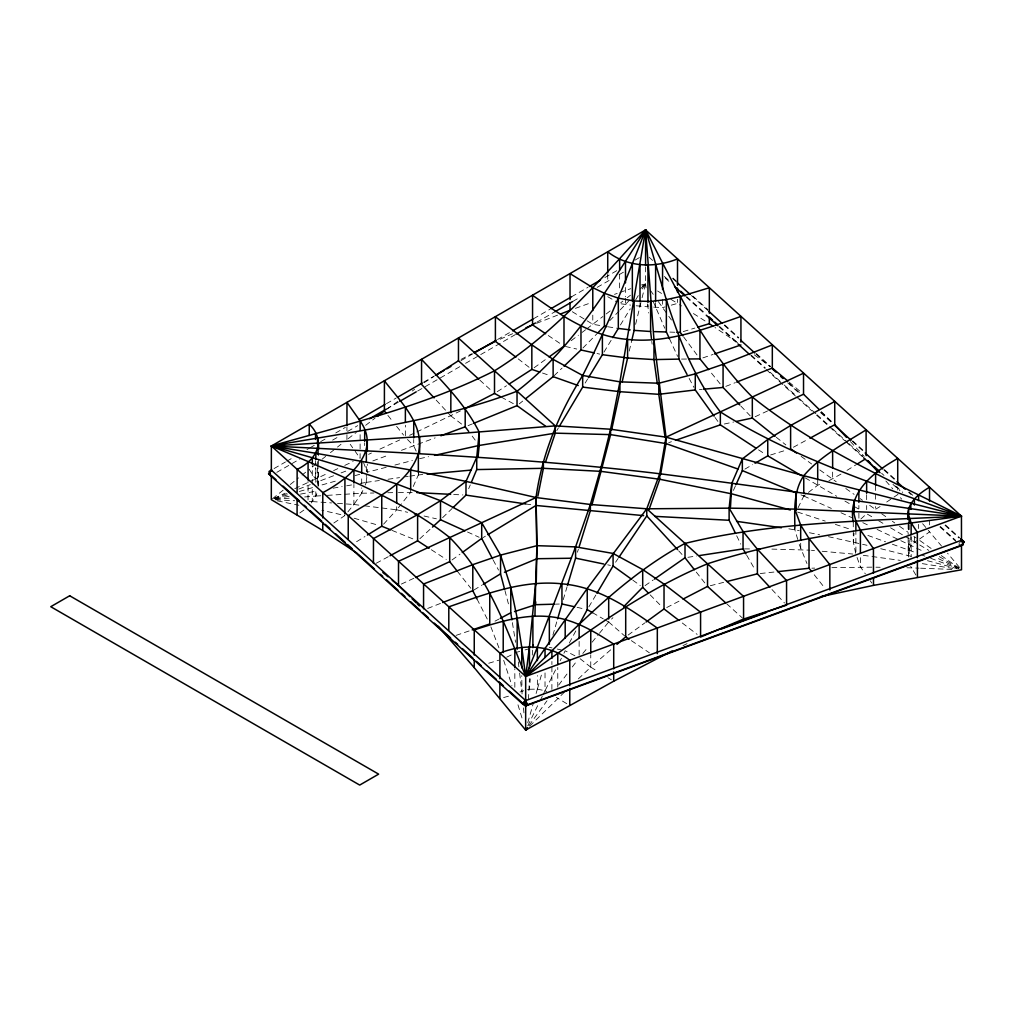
<?xml version="1.0" encoding="UTF-8"?>
<svg xmlns="http://www.w3.org/2000/svg" width="1015" height="1015" viewBox="0 0 1015 1015"><rect width="100%" height="100%" fill="white"/><g stroke="black" fill="none" stroke-linecap="round" stroke-linejoin="round"><path stroke-width="0.75" stroke-dasharray="5 3.75" d="M308.04 499.989L308.065 481.491M311.199 502.958L312.252 501.575L312.277 485.919M312.277 484.358L312.303 465.568M335.28 481.186L318.52 485.893L317.492 481.871L315.487 479.004L315.5 467.699M315.513 464.883L315.513 460.632M309.334 501.435L312.252 501.575L315.805 496.069L315.817 489.953M315.817 482.315L315.843 463.982M317.505 467.852L317.492 481.871L333.694 475.705M317.505 466.291L317.517 461.622M317.987 486.261L318.025 465.01M318.52 485.893L318.532 469.12M318.545 464.54L318.558 455.392M346.927 439.635L346.94 427.226M347.879 511.865L353.88 504.493L353.905 484.447M360.109 453.629L360.097 458.285L355.161 451.282M360.109 448.973L360.122 442.768M360.122 439.673L360.135 430.373M337.526 503.351L353.88 504.493L361.67 493.239L361.67 487.872M361.683 483.851L361.695 477.151M364.664 445.585L364.677 442.756M365.159 485.081L366.314 482.366L366.326 474.487M366.339 471.328L366.339 466.596M386.182 467.306L367.278 472.191L367.29 464.185M383.594 524.159L396.687 509.809L396.7 505.939M405.353 435.816L405.366 425.247M410.682 489.522L410.669 492.3L396.687 509.809L364.575 505.825M416.175 451.142L413.701 445.775L413.714 439.495M413.232 486.515L418.345 474.944L418.345 472.292M461.597 424.08L450.825 415.884L450.825 412.762M514.833 687.307L514.833 668.822M522.04 694.006L521.773 675.635M528.485 699.462L529.424 678.642M536.11 693.511L537.366 689.122L537.366 675.609M542.949 694.958L545.017 690.746L545.03 671.08M551.894 689.401L551.906 666.132M551.906 664.584L551.906 661.476M557.768 687.168L557.768 667.401M579.134 655.144L579.134 641.15M578.372 678.883L590.755 667.147L590.755 654.777M599.446 633.246L608.683 622.017L608.683 618.922M797.765 539.498L794.821 529.678L795.164 525.161M409.667 476.187L418.345 474.944L418.662 470.871M527.508 689.756L529.424 689.261L530.287 678.87M532.266 655.119L532.888 647.697M855.683 553.277L853.298 541.87L854.034 533.395M360.274 483.419L366.314 482.366L366.796 477.278M908.438 557.057L908.704 539.65M629.237 351.076L631.85 340.038M635.606 324.343L641.404 300.554M642.102 297.712L645.591 283.528L645.591 267.135M527.749 722.781L533.598 702.291M529.424 689.261L537.366 689.122L542.073 672.704M552.896 635.136L557.222 620.228M563.224 599.675L567.068 586.797M577.433 552.223L578.36 549.255M304.678 496.957L315.805 496.069L317.987 490.803M468.664 488.723L470.288 484.904M327.274 495.358L361.67 493.239L362.837 490.511M733.426 490.385L735.52 485.728M892.388 544.23L908.717 550.092L910.886 545.372L916.545 540.779M798.082 507.716L803.791 496.031L803.779 493.493M527.737 725.89L538.102 704.803M540.183 700.578L542.251 696.366M537.366 689.122L545.017 690.746L556.994 667.02M560.14 660.778L561.397 658.278M563.921 653.279L565.177 650.78L575.645 656.147M569.314 643.066L576.203 630.201M588.84 606.881L596.11 594.6M556.791 430.588L558.313 428.038M620.419 324.978L630.252 308.801M642.279 288.971L645.591 283.528L641.531 284.936M603.988 352.078L612.743 337.627M635.656 299.882L638.308 295.517M585.148 383.061L587.609 379.014M615.597 562.196L618.122 558.44M528.942 725.598L546.971 700.819M939.915 526.95L958.706 543.977L961.484 540.272M558.707 685.036L568.057 672.615M572.32 666.969L577.421 660.194M582.826 653.457L588.37 646.72M592.062 642.229L598.52 634.362M620.216 309.854L629.516 300.224M640.567 288.729L645.591 283.528L646.035 287.879M609.672 320.753L619.163 310.945M604.661 619.683L608.683 622.017L612.933 617.678M582.927 348.005L598.546 332.146M529.665 726.144L564.974 691.608M442.616 517.675L452.17 508.452M554.127 375.702L562.082 368.077M419.88 538.699L432.479 527.102M860.847 519.046L866.67 513.73L874.638 518.411M580.098 658.71L590.755 667.147L611.499 649.143M519.287 403.843L522.662 401.115M272.489 498.695L283.147 490.182M290.252 484.51L298.537 477.887M302.089 475.058L305.642 472.216M316.261 463.804L309.194 469.387L315.487 479.004L326.64 473.827M322.161 459.161L325.701 456.369M330.421 452.652L335.128 448.934M337.488 447.069L341.027 444.278M801 494.876L803.791 496.031L807.268 493.328M808.435 492.427L817.722 485.208L821.452 483.724M642.343 286.027L645.591 283.528M620.711 302.774L622.88 301.1M627.207 297.75L630.442 295.238M586.797 328.847L602.859 316.54M606.209 313.952L610.687 310.514M348.094 438.734L356.29 432.479M365.654 425.323L375.017 418.167M571.191 340.685L578.398 335.229M581.988 332.489L585.592 329.761M628.095 635.086L644.868 622.88M451.992 559.988L459.985 554.19M534.131 367.747L547.91 357.775M386.715 409.349L398.324 401.014M412.255 391.016L414.577 389.341M919.565 539.054L929.575 531.86L941.552 546.083M299.818 512.968L304.386 509.708M645.058 585.642L653.279 579.908M880.068 506.536L873.408 510.583M886.704 502.032L897.755 494.533L901.726 499.202M333.821 523.029L344.884 515.544L321.857 510.266M497.172 391.727L506.498 385.725M424.181 382.655L433.405 376.768M828.925 480.729L841.029 474.056M847.005 470.364L856.571 464.439M356.595 541.693L364.969 536.529M482.924 537.684L485.398 536.186M473.942 590.007L482.036 585.097M744.896 469.12L752.508 464.705M274.075 468.549L285.469 461.977M286.839 461.178L292.32 458.019M306.987 449.556L311.097 447.184M311.516 446.93L314.257 445.357M320.689 441.639L325.219 439.026M335.775 432.936L345.366 427.391M386.499 403.64L396.091 398.096M423.509 382.274L434.471 375.931M460.937 360.655L472.863 353.778M497.54 339.53L511.661 331.372M533.598 318.697L550.041 309.207M571.559 296.773L588.015 287.283M604.877 277.539L617.221 270.421M635.047 260.119L640.11 257.201M276.829 472.33L299.704 459.11M332.616 440.117L339.467 436.158M347.688 431.413L357.699 425.628M386.499 409.007L398.832 401.877M417.609 391.041L460.518 366.263M465.58 363.332L515.354 334.595M536.872 322.174L554.697 311.884M572.929 301.353L579.793 297.395M597.188 287.346L610.903 279.43M619.125 274.684L625.024 271.271M793.387 447.247L808.549 438.988M376.21 563.262L388.618 556.524M495.003 621.155L498.949 619.074M461.102 359.361L471.658 353.816M666.741 607.528L681.699 599.802M416.721 431.971L460.379 410.974M682.994 645.629L687.053 643.65M506.701 657.187L513.666 653.812M409.616 435.321L415.3 432.644M274.063 498.352L285.113 493.189M294.781 488.672L308.585 482.226M309.968 481.592L315.487 479.004M333.618 470.592L337.792 468.651M344.77 465.403L353.131 461.521M755.173 416.721L767.974 410.771M368.585 454.352L371.414 453.045M379.902 449.112L399.694 439.952M401.356 584.082L414.145 578.144M520.035 692.027L523.677 690.746M512.651 333.694L496.728 340.736M468.067 425.64L472.394 423.877M725.814 386.385L735.38 382.617M427.658 608.454L441.335 603.075M536.58 323.328L559.316 314.472M274.19 498.53L287.182 493.518M298.727 489.078L310.273 484.637M341.065 472.914L346.965 470.668M372.822 460.924L389.176 454.86M401.445 450.317L435.156 437.871M575.404 308.357L591.567 302.533M614.494 294.35L617.196 293.411M619.899 292.46L630.721 288.691M668.733 442.642L671.448 441.715M702.875 357.889L713.126 354.413M456.103 635.365L469.273 630.899M770.613 454.974L784.912 450.52M683.235 331.588L694.831 328.073M488.723 663.252L498.86 660.194M274.253 498.771L287.537 494.901M299.336 491.476L314.092 487.175M517.155 652.125L519.782 651.389M525.021 649.917L528.955 648.801M653.698 307.101L662.567 307.608L665.053 306.911M671.283 305.16L677.513 303.409L681.496 305.946M355.085 475.616L359.665 474.335M503.63 697.559L511.091 695.465M394.911 465.048L412.369 460.544M710.297 585.731L724.152 582.229M419.639 458.666L428.571 456.687M724.342 424.004L733.68 422.012M275.687 498.809L290.265 496.043M300.478 494.115L316.528 491.082M333.085 488.177L342.156 486.591M346.686 485.804L354.235 484.485M687.916 557.311L696.62 555.992M366.314 482.366L379.331 480.514M387.996 479.27L399.555 477.621M405.34 476.796L408.22 476.39M760.26 573.526L774.61 571.978M418.345 474.944L422.722 474.538M699.449 389.582L702.228 389.329M275.484 499.304L292.168 497.959M315.805 496.069L321.539 495.713M555.37 604.153L559.316 604.039M811.886 568.184L814.74 568.108M831.881 567.664L873.116 567.144M361.67 493.239L373.926 492.998M387.705 492.744L396.89 492.567M398.426 492.529L413.739 492.453M681.522 359.082L686.787 359.031M744.502 548.899L751.709 548.95M771.882 549.102L809.907 550.155M875.945 567.195L880.17 567.271M906.953 567.766L919.057 568.146M669.849 332.083L676.84 332.336M920.618 568.21L952.083 569.415M275.699 499.837L294.705 500.738M453.692 494.483L462.903 494.952M312.252 501.575L331.575 502.933M636.177 305.781L647.951 306.822L648.623 312.988M811.442 550.295L814.499 550.574M822.175 551.272L852.841 554.038M353.88 504.493L359.995 505.254M621.091 303.815L630.632 305.109M863.308 555.332L900.318 560.382M788.845 528.828L799.211 530.591M525.808 503.96L533.103 505.039M922.28 563.642L952.793 568.413M607.871 326.767L617.158 328.251M587.101 320.803L592.785 324.305L601.489 325.726M277.425 500.877L298.854 505.242M828.443 536.694L867.013 545.296M607.719 564.835L610.396 565.393M809.437 532.723L819.676 534.854M549.343 647.329L551.982 647.9M557.26 649.054L561.219 649.917M597.036 353.524L599.713 354.108M577.116 607.351L584.691 609.051M565.418 346.47L576.736 349.033M396.687 509.809L407.637 512.296M424.067 516.013L436.387 518.805M880.741 548.709L911.14 556.347M927.444 560.686L957.069 568.59M354.095 518.221L379.09 525.453M797.638 512.08L825.233 521.088M835.396 524.4L849.91 529.145M542.479 373.025L550.46 375.74M867.888 535.451L885.575 541.794M908.717 550.092L916.05 552.82M921.912 555.015L924.843 556.106M930.717 558.288L957.12 568.146M391.98 530.376L415.034 539.764M803.791 496.031L831.348 508.426M840.991 512.765L852.016 517.726M467.534 532.012L479.118 537.265M862.801 522.662L870.604 526.341M877.1 529.411L923.548 551.475M958.706 568.425L936.198 557.578M545.017 690.746L546.742 691.57M501.258 397.106L513.653 403.818M592.595 612.717L603.316 618.909M566.763 703.674L556.296 697.356M607.731 296.697L616.663 301.886M805.225 477.875L836.753 496.297M844.911 501.055L851.712 505.013M854.44 506.599L858.512 508.972M878.609 520.758L883.925 523.892M890.548 527.8L902.487 534.829M905.152 536.389L918.359 544.192M919.666 544.966L928.814 550.384M939.281 556.588L958.896 568.235M958.706 543.977L961.484 545.639M590.755 667.147L596.49 670.661M607.96 677.703L611.398 679.809M572.295 311.707L585.959 320.106M657.568 290.975L661.552 293.462M670.864 299.26L677.513 303.409L677.513 299.235M693.423 313.546L706.681 322.009M431.35 549.737L446.27 559.417M758.535 449.835L765.12 454.136M737.55 342.689L714.979 327.49M631.343 640.63L649.41 652.823M548.278 335.521L562.691 345.265M881.616 513.73L886.399 517.079M892.363 521.266L894.761 522.941M899.531 526.29L907.892 532.164M913.868 536.351L916.253 538.026M919.844 540.538L932.937 549.724M941.273 555.573L959.137 568.108M819.816 469.932L836.233 481.77M845.787 488.494L854.148 494.394M860.124 498.593L862.509 500.281M869.677 505.33L875.64 509.543L875.64 506.536M632.827 580.174L640.237 585.515M801.127 456.369L811.645 463.995M754.386 354.869L770.081 366.415M518.17 358.866L529.551 367.646M682.296 622.994L697.153 634.413M776.259 437.237L785.838 444.913M789.048 382.084L801.304 392.361M608.683 622.017L624.631 635.898M673.021 278.047L676.548 281.231M692.979 296.126L708.254 309.968M724.685 324.863L738.78 337.627M756.391 353.588L770.486 366.364M789.277 383.391L799.845 392.97M820.983 412.115L832.731 422.76M852.689 440.853L864.437 451.485M884.395 469.577L896.144 480.222M909.059 491.92L913.754 496.183M945.46 524.907L959.556 537.684M649.118 257.226L652.632 260.424M672.602 278.503L676.117 281.701M691.393 295.53L707.823 310.425M724.266 325.333L738.362 338.097M755.972 354.057L770.068 366.821M787.678 382.795L799.427 393.427M820.564 412.585L832.3 423.23M852.27 441.309L864.006 451.954M883.976 470.047L895.725 480.679M908.641 492.389L910.988 494.521M945.041 525.377L959.137 538.14M664.381 276.423L670.255 281.739M686.686 296.646L705.476 313.66M719.572 326.437L737.182 342.398M751.278 355.161L765.373 367.938M770.068 372.188L782.984 383.898M784.164 384.964L798.247 397.728M799.427 398.793L815.87 413.689M817.037 414.754L831.133 427.518M832.3 428.584L847.576 442.426M848.743 443.479L862.839 456.255M881.629 473.282L883.976 475.401M895.725 486.045L902.766 492.427M940.347 526.481L955.61 540.31M665.13 277.958L669.824 282.208M686.267 297.103L705.057 314.13M719.153 326.906L736.763 342.867M750.859 355.631L764.955 368.394M766.122 369.46L795.481 396.066M796.661 397.131L811.924 410.961M816.618 415.224L828.367 425.856M829.534 426.922L844.797 440.751M845.977 441.817L862.42 456.712M892.946 484.383L900.001 490.765M479.867 380.168L492.25 391.409M726.677 603.76L742.447 618.034M821.363 411.646L832.516 422.532M407.434 439.444L413.701 445.775M650.171 594.866L661.894 606.78M740.836 406.038L750.237 415.858M771.984 589.525L784.494 602.973M850.443 441.614L864.171 456.407M436.184 400.113L446.638 411.38M447.691 412.509L450.825 415.884M678.642 550.79L682.892 555.433M885.892 481.021L892.807 488.9M922.622 523.689L929.575 531.86M959.518 567.41L947.541 553.188M711.515 373.177L720.181 383.886M363.51 462.536L367.278 472.191M814.233 574.795L824.649 587.85M387.882 415.401L393.122 421.974M396.611 426.363L403.602 435.13M457.397 571.331L470.859 588.294M696.277 572.092L705.653 584.044M472.203 436.133L475.705 440.789M683.602 336.866L697.495 355.58M714.979 417.381L718.557 422.367M658.329 301.582L667.007 313.825M668.784 316.299L671.448 320.03M857.041 557.463L860.428 566.903L865.326 573.83M870.223 580.758L871.86 583.067M650.678 290.734L653.229 294.35M350.213 444.291L352.687 447.793M915.86 574.985L910.683 566.281M746.647 555.129L755.249 570.087M493.138 559.95L498.53 570.075M689.134 378.392L693.917 387.387M477.025 599.015L488.329 621.18M736.674 535.768L740.734 544.116M669.494 338.744L677.639 356.392M799.236 544.421L806.95 563.528M653.114 301.277L664.749 328.238M490.867 626.851L499.837 650.146M503.694 660.359L511.915 685.531M517.98 704.816L522.953 721.183M504.937 590.552L508.946 605.854M512.372 622.639L515.569 642.292M651.782 341.345L652.125 344.148M518.31 661.907L519.134 668.885M519.629 673.072L521.761 691.24M647.659 303.904L647.951 306.822L647.951 303.84M523.436 707.886L523.994 713.444M929.562 520.708L929.562 524.895M918.626 524.362L918.638 528.549M914.426 537.265L914.426 541.858M911.153 536.922L911.178 556.601M910.874 534.88L910.886 545.372M909.148 524.577L909.161 532.291M909.174 540.005L909.186 556.969M908.679 524.755L908.691 532.203M908.133 524.006L908.159 534.524M908.159 537.519L908.184 555.548M897.742 487.022L897.742 490.017M875.615 485.487L875.628 500.522M866.645 494.673L866.658 500.116M866.658 505.559L866.67 509.644M860.415 557.704L860.428 566.903M858.88 505.483L858.893 508.553M858.893 513.159L858.906 519.287M855.873 529.449L855.899 552.934M853.272 521.837L853.298 541.87M832.643 472.077L832.655 479.245M817.709 479.346L817.722 485.208M800.695 543.266L800.708 549.331M794.821 525.821L794.821 529.678M662.567 299.26L662.567 307.608M655.614 302.61L655.614 307.19M640.008 303.282L640.008 306.226M625.494 287.499L625.494 296.723M625.494 298.258L625.494 304.399M619.632 274.151L619.632 290.988M607.731 274.253L607.731 282.678M592.785 315.132L592.785 324.305"/><path stroke-width="1.5" d="M271.335 475.794L271.31 499.634L322.745 530.502L357.039 553.124M271.335 471.328L271.373 446.004L645.591 229.923L961.446 516.128L961.484 541.464M297.078 514.909L297.103 499.266M297.116 492.148L297.141 469.374C316.249 460.303 326.665 441.094 309.258 424.156L309.232 435.473M308.065 480.07L308.091 461.559L271.373 446.004C346.826 424.473 424.105 406.355 494.521 370.78C553.632 334.138 599.396 280.977 645.591 229.923C675.939 288.628 704.778 349.883 752.318 397.017C815.21 447.64 889.851 480.07 961.446 516.128L525.681 676.434L271.373 446.004C353.918 431.223 438.226 421.288 517.041 391.206C572.498 348.741 608.251 287.651 645.591 229.923C664.609 292.637 679.454 359.018 720.346 411.9C794.707 459.161 879.586 485.132 961.446 516.128C876.186 528.079 789.721 536.872 707.518 563.794C641.163 591.225 583.625 634.883 525.681 676.434L525.656 730.102L613.694 681.217L672.184 650.894M312.303 464.007L312.315 457.74L271.373 446.004L419.664 436.666L555.268 425.881L610.586 429.218L666.018 437.161L803.766 475.731L961.446 516.128C869.018 520.923 775.422 521.355 685.011 543.406C623.426 576.609 575.34 628.272 525.681 676.434C506.244 627.359 487.695 575.784 449.721 537.557C407.421 503.96 357.166 483.089 308.091 461.559M315.538 439.444L315.551 433.786M315.855 459.402L315.855 453.286L271.373 446.004C400.988 452.665 530.807 458.222 659.737 473.751C760.476 486.68 860.986 501.258 961.446 516.128L794.796 509.099L729.113 508.16L646.771 508.794L590.375 504.48L536.022 497.528L465.999 481.389L410.694 470.034L315.855 453.286M317.543 444.481L317.543 438.252M318.038 454.39L318.038 448.326M318.558 449.29L318.57 443.187M322.745 530.502L322.757 522.611M322.77 517.878L322.795 492.643C347.993 479.397 382.122 451.865 360.147 421.06L346.978 402.409L346.94 425.678M344.884 513.971L344.935 477.697M348.221 539.079L348.247 515.734C373.723 498.593 407.687 485.233 418.37 453.705C425.272 424.524 400.341 401.762 384.419 380.815L384.393 411.012L386.131 413.207M353.905 483.013L353.918 470.123L312.315 457.74M360.135 430.373L360.147 421.06M361.695 473.13L361.708 461.064M364.677 441.347L364.69 430.03M366.352 461.863L366.364 450.825M367.303 450.85L367.316 440.18M373.444 563.452L373.469 538.61L417.622 514.643L440.51 500.687L465.999 481.389L476.745 457.296L479.22 432.149C465.2 404.11 442.743 381.995 421.568 359.399L421.542 384.342L434.09 397.867M367.367 535.057L381.729 526.214L381.767 495.079M396.7 503.351L396.725 483.99L353.918 470.123M409.984 596.706L398.502 585.401L398.527 561.308L536.022 497.528C542.061 453.654 559.278 412.801 582.686 375.474C606.704 328.327 626.458 279.214 645.591 229.923L653.977 340.012L666.018 437.161L666.018 443.58L660.524 474.804M405.366 422.227L405.391 407.142M410.682 489.522L410.694 470.034M413.714 437.922L413.739 420.641M429.066 548.252L417.596 540.805L417.622 514.643M418.345 472.292L418.37 453.705M419.639 453.172L419.664 436.666M423.559 608.759L423.572 584.006L472.8 564.644L500.56 555.103L536.96 545.689L575.594 546.869L613.073 553.441L642.698 569.567L664.026 584.107L700.578 612.21L700.578 637.052L743.576 619.048L786.574 605.206L786.562 580.58L757.368 549.204L743.043 531.467L729.113 508.16L731.84 483.242L742.346 458.92L767.746 439.52L790.609 425.501L834.723 401.458L834.749 424.701L846.51 437.389M432.479 527.102L440.497 519.731L440.51 500.687L396.725 483.99M448.795 630.099L448.795 606.843C485.145 594.244 522.725 579.641 561.955 583.828C598.076 586.784 628.653 607.769 657.327 628.107L657.314 653.647M457.397 571.331L449.708 561.65L449.721 537.557M450.825 412.762L450.85 390.94M478.737 379.141L458.463 360.756L458.476 338.084L555.268 425.881L555.268 433.151L545.372 462.447M468.702 431.464L465.187 426.808L465.213 408.741M453.236 507.424L465.986 495.117L465.999 481.389M477.025 599.015L472.787 590.705L472.8 564.644M527.66 728.123L525.656 730.102L474.246 667.642L474.246 659.775M474.246 655.056L474.259 629.884C498.479 622.119 523.55 614.012 549.356 616.638C573.209 618.807 594.168 631.216 613.707 644.119L613.707 668.86M471.353 482.341L476.733 469.577L476.745 457.296M479.22 432.149L479.207 445.445L477.976 457.511M492.465 558.681L481.694 538.432L481.706 522.725L440.51 500.687M489.763 592.95L489.75 623.946L472.191 629.896M500.141 396.497L494.508 393.452L494.521 370.78M515.886 357.115L495.396 341.319L495.409 316.756L531.835 344.846L553.137 359.386L582.686 375.474L619.924 381.843L658.798 383.226L695.275 373.85L723.073 364.309L772.326 344.922L772.326 368.064L787.932 381.145M499.888 698.612L499.9 682.968M499.9 678.705L499.913 653.114C522.763 643.789 549.826 644.588 569.783 660.245L569.77 685.658M504.569 589.169L500.547 573.868L500.56 555.103L481.706 522.725M503.212 652.582L503.224 621.129M511.915 619.822L510.773 612.806L510.786 587.342L500.56 555.103M514.833 667.401L514.846 648.915M545.702 426.275L517.028 405.645L517.041 391.206M517.155 649.283L517.168 618.059L510.786 587.342M521.773 667.832L521.786 647.557L517.168 618.059M529.424 668.035L529.437 646.809L535.654 583.27L536.96 545.689L536.022 497.528L536.719 545.41M509.175 384L531.835 369.397L531.835 344.846M545.664 333.745L532.558 324.901L532.558 295.276C561.105 315.576 591.593 336.523 627.6 339.403C666.893 343.692 704.55 329.088 740.937 316.452L740.937 342.118M532.9 616.194L532.888 647.697L533.091 644.626M535.654 583.27L534.956 615.445M536.96 545.689L536.212 584.589M537.366 660.587L537.379 647.075L575.594 546.869L590.375 504.48L601.02 467.344L610.586 429.218L619.924 381.843L645.591 229.923L645.591 265.651M543.393 461.914L543.393 468.308L537.861 496.17M545.03 657.479L545.042 648.407L587.228 588.51L646.771 508.794L659.737 473.751L666.018 437.161L803.525 373.203L803.537 394.226L819.143 409.464M549.343 644.259L549.356 616.638M551.906 658.38L551.906 650.615M526.049 398.4L553.124 376.654L553.137 359.386M557.768 664.571L557.781 653.279M557.616 618.871L561.955 603.963L561.955 583.828M563.997 316.528L563.997 346.14L549.064 356.95M565.19 638.257L565.19 619.48M569.77 705.412L569.77 688.475M567.486 585.363L575.581 558.161L575.594 546.869M579.134 638.346L579.134 624.365M564.074 366.174L580.973 349.985L580.986 325.993M582.686 375.474L582.673 387.108L559.075 426.757M578.956 625.05L587.228 609.609L587.228 588.51M579.286 546.286L590.362 510.621L590.375 504.48M590.755 653.229L590.768 630.036M592.785 310.552L592.785 287.626L570.024 273.619L570.024 299.603M601.02 467.344L601.02 471.366L591.885 505.013M588.434 377.656L602.39 354.704L602.403 334.76M598.546 332.146L604.394 326.196L604.394 293.284L592.785 287.626M608.683 618.922L608.696 597.302M610.586 429.218L610.586 434.623L601.819 468.308M596.922 593.242L613.073 565.951L613.073 553.441M613.694 681.217L613.707 671.943M612.743 337.627L618.325 328.441L618.325 298.156L604.394 293.284M611.588 430.03L619.911 391.701L619.924 381.843M616.955 644.411L625.697 636.824L625.709 606.78M627.6 339.403L627.6 357.965L622.157 381.868M631.85 340.038L634.134 330.37L634.134 300.986L618.325 298.156M623.565 606.818L642.698 587.292L642.698 569.567M678.87 620.355L664.026 608.937L664.026 584.107M709.333 313.216L709.333 287.765L680.329 296.532L666.36 299.603L666.36 331.956L669.494 338.744M680.329 296.532L680.329 332.463L682.778 335.762M712.72 325.98L709.333 323.696L709.333 317.708M535.73 601.832L535.641 604.699L554.063 604.191M794.821 524.527C794.542 507.766 793.933 490.245 803.766 475.731C820.754 455.773 844.214 443.53 866.1 429.865L866.125 455.646M853.272 521.837C847.385 491.526 874.651 471.531 897.704 458.463L897.742 484.015M730.483 507.069L731.84 483.242M908.133 519.49C905.24 504.518 918.017 493.975 929.512 487.251L929.537 501.182M529.437 646.809L525.681 676.434L545.042 648.407M649.093 509.378L659.75 479.258L659.737 473.751M537.379 647.075L525.681 676.434L521.786 647.557M736.053 484.561L742.346 470.592L742.346 458.92M618.972 557.197L646.771 515.924L646.771 508.794L743.564 596.414L743.576 619.048M525.656 730.102L527.293 727.856M268.569 473.84L271.335 470.135L525.668 700.591L527.432 704.867L525.668 705.945L522.903 704.283L268.569 473.84L270.421 474.944M522.903 704.283L525.668 700.591L961.484 540.272L964.25 541.934L961.484 545.639L525.668 705.945L509.264 691.075M527.508 703.484L525.668 705.945L523.905 701.669L525.668 700.591M377.364 416.378L384.393 411.012M646.06 622.017L664.026 608.937M462.269 552.528L481.694 538.432M654.459 579.083L685.011 557.755L685.011 543.406M436.044 375.081L458.463 360.756M857.764 463.703L864.932 459.262M961.484 545.639L963.248 544.548L961.484 540.272M487.872 534.689L536.022 505.47L588.852 510.469M483.191 584.399L500.547 573.868M755.058 463.233L767.759 455.862L767.746 439.52M271.754 469.894L269.013 471.48L270.561 474.157M359.082 419.474L385.116 404.439M397.461 397.309L422.139 383.061M435.841 375.144L444.075 370.399M446.816 368.813L450.926 366.44M474.233 352.979L496.157 340.317M512.613 330.814L533.18 318.938M550.993 308.649L571.559 296.773M589.385 286.484L600.347 280.153M369.625 418.751L386.068 409.248M399.783 401.331L416.239 391.828M516.305 334.049L535.501 322.96M555.116 311.643L572.511 301.595M809.932 438.226L834.749 424.701M390.001 555.776L417.596 540.805M500.255 618.376L510.773 612.806M495.396 341.319L474.297 352.421M683.057 599.091L707.531 586.429L707.518 563.794M464.477 408.88L494.508 393.452M769.395 410.111L803.537 394.226M415.566 577.484L449.708 561.65M525.922 327.832L532.558 324.901M504.455 572.244L536.948 558.719L571.445 558.225M473.827 423.28L517.028 405.645M736.75 382.071L772.326 368.064M442.705 602.542L472.787 590.705M560.661 313.952L570.024 310.298L570.024 302.66M440.878 435.765L465.187 426.808M721.728 628.894L766.35 612.489M527.432 704.867L963.248 544.548M675.533 440.307L720.346 424.854L755.909 448.11M714.585 353.918L740.937 344.973M514.504 611.588L534.398 605.105M697.736 327.198L709.333 323.696M607.731 272.857L607.731 251.809C627.663 267.453 654.7 268.176 677.513 258.901L677.513 285.329M726.918 581.532L757.393 573.83L769.903 587.279M820.399 596.744L873.496 585.376L961.51 569.783L961.484 544.446M434.534 455.367L479.207 445.445L553.809 433.38M736.344 421.453L752.331 418.04L775.067 436.272M699.525 555.548L743.056 548.887L745.923 553.873M714.078 416.137L695.275 389.95L658.798 394.315L619.911 391.701M634.134 300.986L650.602 301.442L666.36 299.603M777.477 571.673L809.031 568.26L811.632 571.521M427.099 474.145L470.897 470.11M703.611 389.202L723.073 387.464L739.795 404.934M655.538 359.564L678.895 359.107L687.079 374.535M476.733 469.577L543.393 468.308L601.02 471.366L658.278 479.067M689.413 358.993L699.944 358.879L708.622 369.6M757.469 549.001L760.349 549.026M555.268 433.151L610.586 434.623L666.018 443.58L737.943 469.032M654.548 331.626L666.36 331.956M676.84 332.336L680.329 332.463M416.822 492.618L450.622 494.33M654.688 516.343L729.125 520.276L735.507 533.382M657.39 384.19L653.977 359.589L627.6 357.965L602.39 354.704M634.134 330.37L650.602 331.512L651.452 338.528M590.362 510.621L643.637 515.633M618.325 328.441L630.175 329.888M582.673 387.108L618.363 391.511M736.585 521.342L781.385 527.749M465.986 495.117L525.808 503.96M604.394 326.196L606.716 326.576M659.75 479.258L731.853 493.874L790.33 509.987M575.581 558.161L603.697 563.997M580.973 349.985L594.359 352.928M561.955 603.963L574.591 606.792M414.488 513.844L418.599 514.77M531.835 369.397L539.815 372.124M553.124 376.654L578.245 385.548M381.729 526.214L390.699 529.855M742.346 470.592L795.405 492.567M440.497 519.731L464.959 530.845M587.228 609.609L592.595 612.717M767.759 455.862L801.482 475.68M625.697 636.824L629.084 639.107M613.073 565.951L631.596 579.286M796.458 452.982L790.622 448.744L790.609 425.501M385.979 575.086L388.06 576.799M392.247 580.237L398.502 585.401M382.845 572.498L384.926 574.224M960.723 538.737L964.25 541.934M677.297 282.766L690.213 294.464M709.003 311.491L721.919 323.201M740.709 340.228L754.805 352.992M772.415 368.953L775.942 372.15M780.636 376.4L782.984 378.532M834.66 425.348L851.09 440.244M865.186 453.02L882.796 468.981M896.892 481.744L905.114 489.192M680.824 291.318L684.338 294.515M709.003 316.858L712.53 320.055M714.877 322.174L717.224 324.305M867.533 460.505L869.88 462.637M874.575 466.887L879.282 471.15M674.531 286.471L685.1 296.037M706.237 315.196L717.973 325.84M737.943 343.92L749.679 354.565M863.587 457.778L880.03 472.686M707.531 586.429L725.547 602.732M271.335 475.502L276.029 479.74M283.058 486.122L299.463 500.979M304.157 505.229L306.505 507.36M310.019 510.545L321.73 521.164M325.257 524.349L329.938 528.599M335.8 533.903L345.176 542.403M347.523 544.522L352.205 548.772M358.067 554.089L374.472 568.958M380.333 574.262L382.68 576.38M386.195 579.578L397.918 590.197M401.433 593.382L404.947 596.566M410.809 601.87L420.185 610.37M422.532 612.489L428.393 617.805M434.255 623.109L450.66 637.978M455.342 642.229L457.689 644.347M462.383 648.598L472.927 658.164M476.441 661.349L481.135 665.599M486.984 670.902L496.36 679.403M498.708 681.522L503.402 685.772M412.077 598.761L416.252 602.872M417.292 603.9L419.385 605.955M642.698 587.292L648.027 592.697M646.771 515.924L677.576 549.623M438.277 626.268L474.246 667.642M868.104 460.772L877.988 472.026M794.796 509.099L800.67 525.059L808.993 538.521L829.826 564.644L829.851 589.918M685.011 557.755L694.4 569.707M853.26 511.04L855.861 521.152L860.39 530.096L873.446 548.569L873.471 573.107M908.12 513.489L911.127 522.865L917.357 532.38L917.395 557.692M665.117 437.427L658.798 394.315L658.798 383.226M918.588 495.079L918.6 500.661M917.395 560.496L917.42 577.37M914.375 498.923L914.388 505.051M911.127 522.865L911.14 534.106M910.836 503.389L910.848 509.39M909.135 518.411L909.148 523.042M908.666 508.363L908.666 514.313M875.602 473.472L875.615 485.487M873.484 577.7L873.496 585.376M866.632 481.072L866.645 493.315M860.39 530.096L860.415 553.099M858.868 490.156L858.88 502.425M855.861 521.152L855.873 529.449M854.237 500.42L854.249 512.474M832.617 450.584L832.643 467.775M817.684 461.724L817.709 479.346M808.993 538.521L809.031 568.26M803.766 475.731L803.779 493.493M800.67 525.059L800.695 540.234M796.153 492.123L796.179 510.393M757.368 549.204L757.393 573.83M752.318 397.017L752.331 418.04M743.043 531.467L743.056 548.887M729.113 508.16L729.125 520.276M720.346 411.9L720.346 424.854M723.073 364.309L723.073 387.464M699.944 330.37L699.944 358.879M695.275 373.85L695.275 389.95M678.895 335.965L678.895 359.107M677.513 288.108L677.513 292.282M662.567 263.088L662.567 289.516M655.614 264.446L655.614 301.087M653.977 340.012L653.977 359.589M650.602 301.442L650.602 331.512M647.951 265.181L647.951 302.356M640.008 264.928L640.008 301.798M632.345 263.596L632.358 300.871M625.494 261.388L625.494 282.893M619.632 258.724L619.632 269.939M69.692 595.767L50.75 606.704L359.703 785.077L378.646 774.14L69.692 595.767"/></g></svg>
